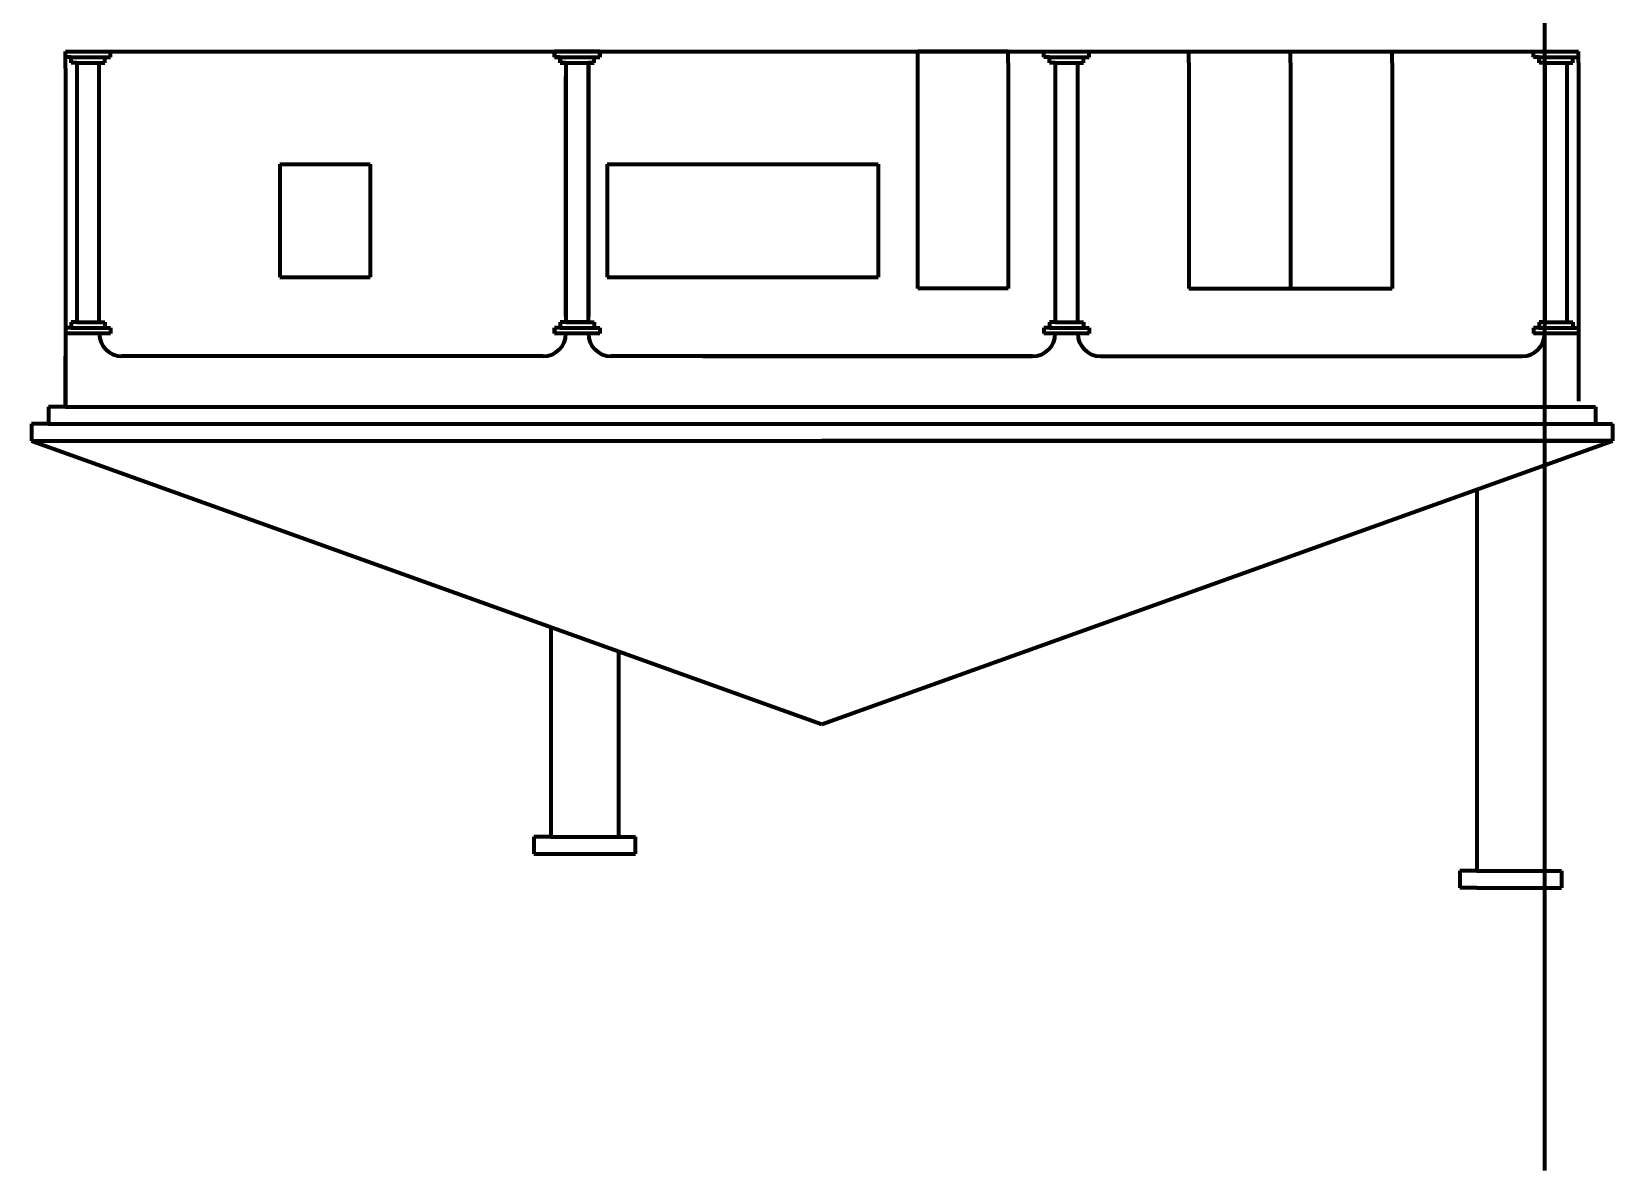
# Model space of a CAD drawing. Header units: millimetres. Extents: x 1315 to 1720, y -131 to -50.
# Drawn here: x 1542.09 to 1556.09, y -96.59 to -86.5 of the extents above; entities that cross this region are included whole.
import ezdxf

# ---------------------------------------------------------------- set-up
doc = ezdxf.new("R2010")
doc.units = ezdxf.units.MM
doc.layers.add('Alçados', color=50, linetype='Continuous')
doc.layers.add('cortes', color=6, linetype='Continuous')

msp = doc.modelspace()

# ---------------------------------------------------------------- linework, layer by layer
at = {"layer": 'Alçados', "lineweight": 100, "ltscale": 0.05}
for p, q in [((1542.389, -86.674), (1549.938, -86.674)), ((1542.389, -86.824), (1542.389, -86.674)), ((1542.389, -86.724), (1542.389, -86.674)), ((1542.389, -86.674), (1542.789, -86.674)), ((1542.439, -86.724), (1542.389, -86.724)), ((1542.439, -86.774), (1542.439, -86.724)), ((1542.439, -86.724), (1542.739, -86.724)), ((1542.489, -86.774), (1542.439, -86.774)), ((1542.489, -86.774), (1542.489, -89.074)), ((1542.489, -86.774), (1542.714, -86.774)), ((1542.689, -89.074), (1542.689, -86.774)), ((1542.689, -86.774), (1542.739, -86.774)), ((1542.739, -86.774), (1542.739, -86.724)), ((1542.739, -86.724), (1542.789, -86.724)), ((1542.789, -86.724), (1542.789, -86.674)), ((1547.121, -86.674), (1546.721, -86.674)), ((1546.721, -86.674), (1546.721, -86.724)), ((1546.721, -86.724), (1546.721, -86.674)), ((1546.721, -86.674), (1547.121, -86.674)), ((1546.721, -86.724), (1547.121, -86.724)), ((1546.721, -86.724), (1546.771, -86.724)), ((1546.771, -86.724), (1546.721, -86.724)), ((1546.771, -86.724), (1546.771, -86.774)), ((1546.771, -86.774), (1546.771, -86.724)), ((1546.771, -86.724), (1547.071, -86.724)), ((1546.771, -86.774), (1547.071, -86.774)), ((1546.771, -86.774), (1546.821, -86.774)), ((1546.821, -86.774), (1546.771, -86.774)), ((1546.821, -86.774), (1546.821, -86.895)), ((1546.821, -86.774), (1546.821, -89.074)), ((1546.821, -86.774), (1547.046, -86.774)), ((1547.071, -86.774), (1547.021, -86.774)), ((1547.021, -86.774), (1547.021, -89.024)), ((1547.021, -89.074), (1547.021, -86.774)), ((1547.021, -86.774), (1547.071, -86.774)), ((1547.071, -86.774), (1547.071, -86.724)), ((1547.071, -86.774), (1547.071, -86.724)), ((1547.071, -86.724), (1547.121, -86.724)), ((1547.121, -86.674), (1547.121, -86.724)), ((1547.121, -86.724), (1547.121, -86.674)), ((1549.939, -88.774), (1549.938, -86.674)), ((1550.739, -86.674), (1549.939, -86.674)), ((1549.939, -86.674), (1555.79, -86.674)), ((1550.739, -86.774), (1550.739, -86.674)), ((1550.739, -86.774), (1550.739, -88.774)), ((1551.055, -86.724), (1551.055, -86.674)), ((1551.055, -86.674), (1551.455, -86.674)), ((1551.105, -86.724), (1551.055, -86.724)), ((1551.105, -86.774), (1551.105, -86.724)), ((1551.105, -86.724), (1551.405, -86.724)), ((1551.155, -86.774), (1551.105, -86.774)), ((1551.155, -86.774), (1551.155, -89.074)), ((1551.155, -86.774), (1551.38, -86.774)), ((1551.355, -89.074), (1551.355, -86.774)), ((1551.355, -86.774), (1551.405, -86.774)), ((1551.405, -86.774), (1551.405, -86.724)), ((1551.405, -86.724), (1551.455, -86.724)), ((1551.455, -86.724), (1551.455, -86.674)), ((1552.339, -86.674), (1554.139, -86.674)), ((1552.339, -86.774), (1552.339, -86.674)), ((1552.339, -86.774), (1552.339, -88.774)), ((1552.339, -86.774), (1552.339, -88.774)), ((1553.239, -86.774), (1553.239, -86.674)), ((1553.239, -86.774), (1553.239, -88.774)), ((1554.139, -86.774), (1554.139, -86.674)), ((1554.139, -86.774), (1554.139, -88.774)), ((1555.39, -86.724), (1555.39, -86.674)), ((1555.39, -86.674), (1555.79, -86.674)), ((1555.44, -86.724), (1555.39, -86.724)), ((1555.44, -86.774), (1555.44, -86.724)), ((1555.44, -86.724), (1555.74, -86.724)), ((1555.49, -86.774), (1555.44, -86.774)), ((1555.49, -86.774), (1555.49, -89.074)), ((1555.49, -86.774), (1555.715, -86.774)), ((1555.69, -89.074), (1555.69, -86.774)), ((1555.69, -86.774), (1555.74, -86.774)), ((1555.74, -86.774), (1555.74, -86.724)), ((1555.74, -86.724), (1555.79, -86.724)), ((1555.79, -86.774), (1555.79, -86.674)), ((1555.79, -86.724), (1555.79, -86.674)), ((1555.79, -86.774), (1555.79, -89.774)), ((1542.389, -86.824), (1542.389, -89.824)), ((1546.821, -89.024), (1546.821, -86.895)), ((1544.288, -87.674), (1544.288, -88.674)), ((1544.288, -87.674), (1545.088, -87.674)), ((1545.088, -87.674), (1545.088, -88.674)), ((1547.188, -87.674), (1547.188, -88.674)), ((1547.188, -87.674), (1549.588, -87.674)), ((1549.588, -87.674), (1549.588, -88.674)), ((1544.288, -88.674), (1545.088, -88.674)), ((1547.188, -88.674), (1549.588, -88.674)), ((1550.739, -88.774), (1549.939, -88.774)), ((1552.339, -88.774), (1554.139, -88.774)), ((1542.439, -89.124), (1542.389, -89.124)), ((1542.389, -89.124), (1542.389, -89.174)), ((1542.789, -89.174), (1542.389, -89.174)), ((1542.489, -89.074), (1542.439, -89.074)), ((1542.439, -89.074), (1542.439, -89.124)), ((1542.439, -89.124), (1542.739, -89.124)), ((1542.489, -89.074), (1542.689, -89.074)), ((1542.689, -89.074), (1542.739, -89.074)), ((1542.739, -89.074), (1542.739, -89.124)), ((1542.739, -89.124), (1542.789, -89.124)), ((1542.789, -89.124), (1542.789, -89.174)), ((1546.721, -89.174), (1546.721, -89.124)), ((1546.771, -89.124), (1546.721, -89.124)), ((1546.771, -89.124), (1546.721, -89.124)), ((1546.721, -89.124), (1546.721, -89.174)), ((1547.121, -89.174), (1546.721, -89.174)), ((1547.121, -89.174), (1546.721, -89.174)), ((1546.821, -89.074), (1546.771, -89.074)), ((1546.771, -89.074), (1546.771, -89.124)), ((1546.821, -89.074), (1546.771, -89.074)), ((1546.771, -89.074), (1546.771, -89.124)), ((1546.771, -89.124), (1547.121, -89.124)), ((1546.771, -89.124), (1547.071, -89.124)), ((1547.021, -89.074), (1546.821, -89.074)), ((1546.821, -89.074), (1547.021, -89.074)), ((1547.021, -89.074), (1547.071, -89.074)), ((1547.021, -89.074), (1547.071, -89.074)), ((1547.071, -89.074), (1547.071, -89.124)), ((1547.071, -89.074), (1547.071, -89.124)), ((1547.071, -89.124), (1547.121, -89.124)), ((1547.071, -89.124), (1547.121, -89.124)), ((1547.121, -89.124), (1547.121, -89.174)), ((1547.121, -89.124), (1547.121, -89.174)), ((1551.105, -89.124), (1551.055, -89.124)), ((1551.055, -89.124), (1551.055, -89.174)), ((1551.455, -89.174), (1551.055, -89.174)), ((1551.155, -89.074), (1551.105, -89.074)), ((1551.105, -89.074), (1551.105, -89.124)), ((1551.105, -89.124), (1551.405, -89.124)), ((1551.155, -89.074), (1551.355, -89.074)), ((1551.355, -89.074), (1551.405, -89.074)), ((1551.405, -89.074), (1551.405, -89.124)), ((1551.405, -89.124), (1551.455, -89.124)), ((1551.455, -89.124), (1551.455, -89.174)), ((1555.44, -89.124), (1555.39, -89.124)), ((1555.39, -89.124), (1555.39, -89.174)), ((1555.79, -89.174), (1555.39, -89.174)), ((1555.49, -89.074), (1555.44, -89.074)), ((1555.44, -89.074), (1555.44, -89.124)), ((1555.44, -89.124), (1555.74, -89.124)), ((1555.49, -89.074), (1555.69, -89.074)), ((1555.69, -89.074), (1555.74, -89.074)), ((1555.74, -89.074), (1555.74, -89.124)), ((1555.74, -89.124), (1555.79, -89.124)), ((1555.79, -89.124), (1555.79, -89.174)), ((1542.389, -89.824), (1542.389, -89.374)), ((1542.389, -89.824), (1542.389, -89.374)), ((1546.621, -89.374), (1542.889, -89.374)), ((1550.955, -89.374), (1547.221, -89.374)), ((1547.221, -89.374), (1547.221, -89.374)), ((1548.033, -89.374), (1550.954, -89.374)), ((1551.555, -89.374), (1555.29, -89.374)), ((1542.389, -89.824), (1542.239, -89.824)), ((1542.239, -89.824), (1542.239, -89.974)), ((1542.389, -89.824), (1555.789, -89.824)), ((1555.789, -89.824), (1555.939, -89.824)), ((1555.79, -89.774), (1555.79, -89.774)), ((1555.939, -89.824), (1555.939, -89.974)), ((1542.239, -89.974), (1542.089, -89.974)), ((1542.089, -89.974), (1542.089, -90.124)), ((1542.239, -89.974), (1555.939, -89.974)), ((1555.939, -89.974), (1555.939, -89.974)), ((1555.939, -89.974), (1556.089, -89.974)), ((1556.089, -89.974), (1556.089, -90.124)), ((1542.089, -90.124), (1555.939, -90.124)), ((1542.089, -90.124), (1556.089, -90.124)), ((1542.089, -90.124), (1549.089, -92.634)), ((1556.089, -90.124), (1549.089, -90.124)), ((1549.089, -92.634), (1556.089, -90.124)), ((1556.089, -90.124), (1555.939, -90.124)), ((1555.488, -90.34), (1555.488, -93.934)), ((1554.888, -90.555), (1554.888, -93.934)), ((1554.888, -90.555), (1554.888, -93.934)), ((1546.688, -91.773), (1546.688, -93.634)), ((1546.688, -91.773), (1546.688, -93.634)), ((1547.288, -91.988), (1547.288, -93.634)), ((1546.688, -93.634), (1546.538, -93.634)), ((1546.538, -93.634), (1546.538, -93.784)), ((1546.688, -93.634), (1547.288, -93.634)), ((1547.288, -93.634), (1547.438, -93.634)), ((1547.438, -93.784), (1547.438, -93.634)), ((1546.538, -93.784), (1547.391, -93.784)), ((1547.288, -93.784), (1547.438, -93.784)), ((1554.888, -93.934), (1554.738, -93.934)), ((1554.738, -93.934), (1554.738, -94.084)), ((1554.888, -93.934), (1555.488, -93.934)), ((1555.488, -93.934), (1555.638, -93.934)), ((1555.638, -93.934), (1555.638, -94.084)), ((1554.888, -94.084), (1554.738, -94.084)), ((1554.888, -94.084), (1555.638, -94.084))]:
    msp.add_line(p, q, dxfattribs=at)
for centre, start, end in [((1542.889, -89.174), 180, 270), ((1546.621, -89.174), 270, 0), ((1547.221, -89.174), 180, 270), ((1550.955, -89.174), 270, 0), ((1551.555, -89.174), 180, 270), ((1555.29, -89.174), 270, 0)]:
    msp.add_arc(centre, 0.2, start, end, dxfattribs=at)
at = {"layer": 'cortes', "lineweight": 100, "ltscale": 0.05}
msp.add_line((1555.488, -53.571), (1555.488, -96.589), dxfattribs=at)

doc.saveas('drawing.dxf')
